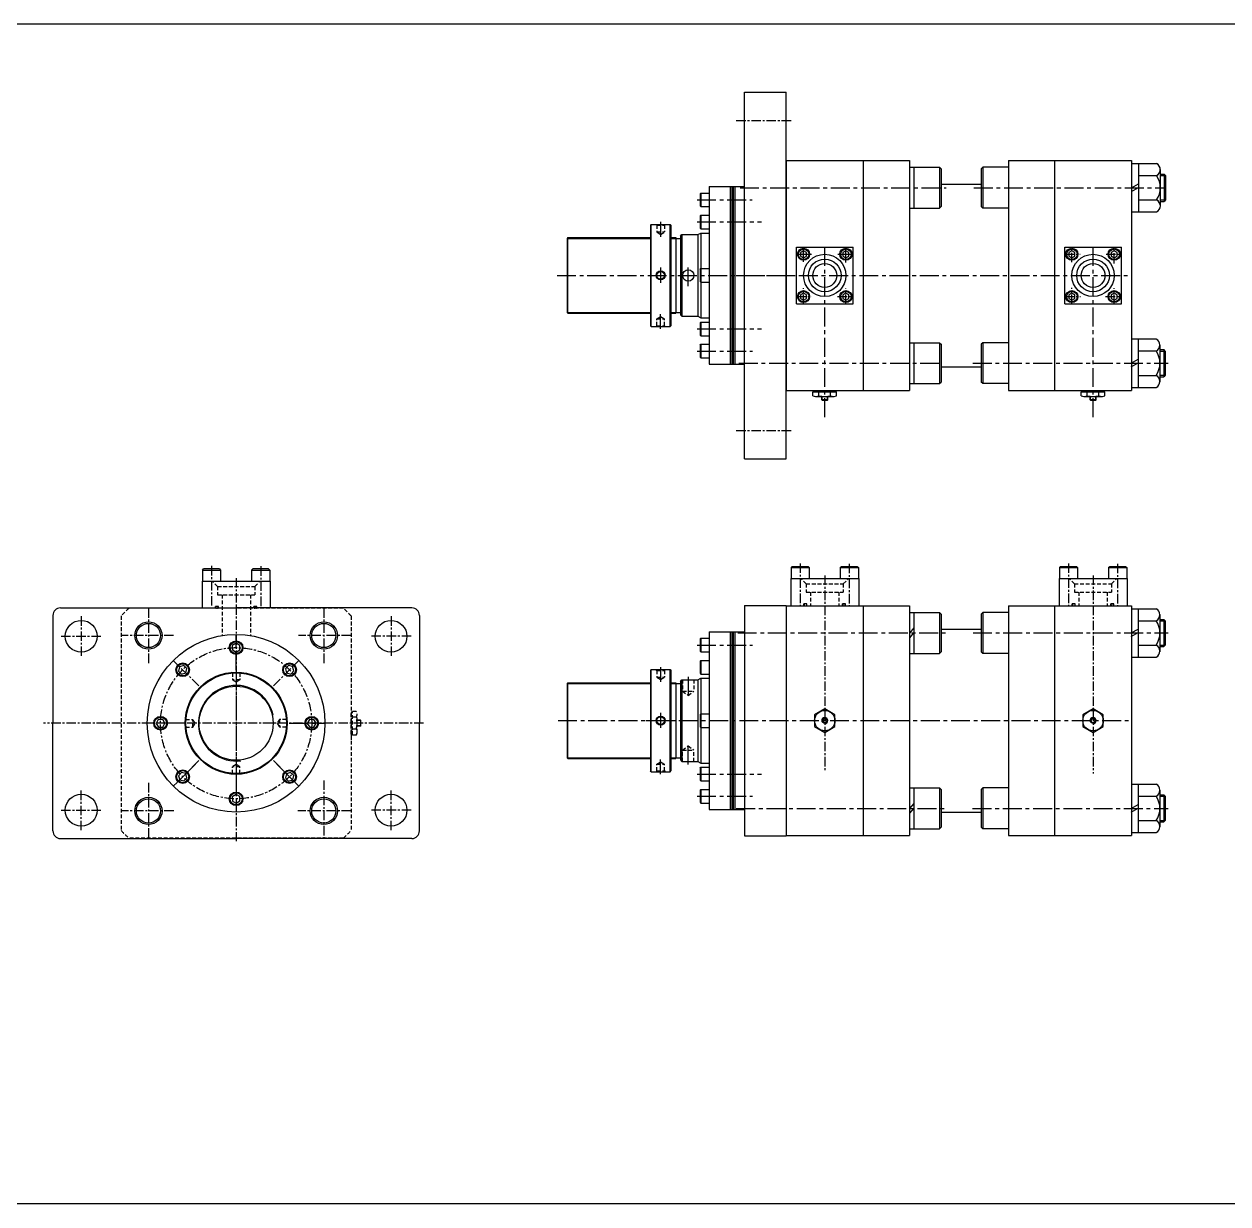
# Model space of a CAD drawing. Extents: x -819 to 9283, y 0 to 5329.
# Drawn here: x 4071 to 5663, y 0 to 1560 of the extents above; entities that cross this region are included whole.
import ezdxf

# ---------------------------------------------------------------- set-up
doc = ezdxf.new("R2010")
doc.units = 0
doc.header["$LTSCALE"] = 10
doc.header["$MEASUREMENT"] = 0
for name, pattern in [('CENTER', [2, 1.25, -0.25, 0.25, -0.25]), ('CENTERX2', [4, 2.5, -0.5, 0.5, -0.5]), ('HIDDENX2', [0.75, 0.5, -0.25])]:
    doc.linetypes.add(name, pattern=pattern)
doc.layers.get('0').update_dxf_attribs({"linetype": 'CONTINUOUS'})
for name, color, linetype in [('CEN', 1, 'CENTERX2'), ('HID', 2, 'HIDDENX2'), ('ML', 7, 'CONTINUOUS')]:
    doc.layers.add(name, color=color, linetype=linetype)

msp = doc.modelspace()

# ---------------------------------------------------------------- linework, layer by layer
for p, q in [((9283.2, 1560.3), (0, 1560.3)), ((9283.2, 0), (0, 0))]:
    msp.add_line(p, q)
at = {"color": 7, "linetype": 'Continuous'}
for p, q in [((5114.3, 1068.8), (5114.3, 1073.9)), ((5114.3, 1073.9), (5120.7, 1073.9)), ((5115.3, 1073.9), (5115.3, 1075.9)), ((5115.3, 1075.9), (5144.5, 1075.9)), ((5117.5, 1067.9), (5142.3, 1067.9)), ((5120.7, 1073.9), (5145.5, 1073.9)), ((5122.1, 1068.8), (5122.1, 1073.9)), ((5125.9, 1068.1), (5125.9, 1068.1)), ((5125.9, 1063.4), (5125.9, 1067.9)), ((5133.9, 1063.4), (5133.9, 1067.9)), ((5137.7, 1068.8), (5137.7, 1073.9)), ((5144.5, 1073.9), (5144.5, 1075.9)), ((5145.5, 1068.8), (5145.5, 1073.9)), ((5469.3, 1068.8), (5469.3, 1073.9)), ((5469.3, 1073.9), (5475.7, 1073.9)), ((5470.3, 1073.9), (5470.3, 1075.9)), ((5470.3, 1075.9), (5499.5, 1075.9)), ((5472.5, 1067.9), (5497.3, 1067.9)), ((5475.7, 1073.9), (5500.5, 1073.9)), ((5477.1, 1068.8), (5477.1, 1073.9)), ((5480.9, 1068.1), (5480.9, 1068.1)), ((5480.9, 1063.4), (5480.9, 1067.9)), ((5488.9, 1063.4), (5488.9, 1067.9)), ((5492.7, 1068.8), (5492.7, 1073.9)), ((5499.5, 1073.9), (5499.5, 1075.9)), ((5500.5, 1068.8), (5500.5, 1073.9)), ((5125.9, 1063.4), (5126.4, 1062.9)), ((5133.9, 1063.4), (5125.9, 1063.4)), ((5126.4, 1062.9), (5133.4, 1062.9)), ((5133.9, 1063.4), (5133.4, 1062.9)), ((5480.9, 1063.4), (5481.4, 1062.9)), ((5488.9, 1063.4), (5480.9, 1063.4)), ((5481.4, 1062.9), (5488.4, 1062.9)), ((5488.9, 1063.4), (5488.4, 1062.9))]:
    msp.add_line(p, q, dxfattribs=at)
for points in [[(5116.4, 631.3), (5129.9, 623.5), (5143.4, 631.3), (5143.4, 646.9), (5129.9, 654.7), (5116.4, 646.9)], [(5471.4, 631.3), (5484.9, 623.5), (5498.4, 631.3), (5498.4, 646.9), (5484.9, 654.7), (5471.4, 646.9)], [(5128.5, 641.6), (5127, 639.1), (5128.5, 636.6), (5131.4, 636.6), (5132.8, 639.1), (5131.4, 641.6)], [(5483.5, 641.6), (5482, 639.1), (5483.5, 636.6), (5486.4, 636.6), (5487.8, 639.1), (5486.4, 641.6)]]:
    msp.add_lwpolyline(points, close=True, dxfattribs=at)
for centre, radius in [((5129.9, 639.1), 13.5), ((5129.9, 639.1), 3.5), ((5484.9, 639.1), 13.5), ((5484.9, 639.1), 3.5)]:
    msp.add_circle(centre, radius, dxfattribs=at)
for centre, radius, start, end in [((5117.5, 1073.5), 5.62, 235.6158, 270), ((5118.2, 1076.1), 8.22, 241.7006, 298.2994), ((5129.9, 1099.2), 31.3, 255.6172, 270.0141), ((5129.9, 1099.2), 31.3, 269.9859, 284.3828), ((5141.6, 1076.1), 8.22, 241.7006, 298.2994), ((5472.5, 1073.5), 5.62, 235.6158, 270), ((5473.2, 1076.1), 8.22, 241.7006, 298.2994), ((5484.9, 1099.2), 31.3, 255.6172, 270.0141), ((5484.9, 1099.2), 31.3, 269.9859, 284.3828), ((5496.6, 1076.1), 8.22, 241.7006, 298.2994)]:
    msp.add_arc(centre, radius, start, end, dxfattribs=at)
at = {"layer": 'CEN'}
for p, q in [((5017.9, 1343.9), (5290.4, 1343.9)), ((5327.1, 1343.9), (5580.9, 1343.9)), ((4960.9, 1327.9), (5033.9, 1327.9)), ((4912.8, 1298.6), (4912.8, 1279)), ((4960.9, 1298.6), (5046.3, 1298.6)), ((5101.9, 1245.7), (5101.9, 1265.4)), ((5129.9, 1040.4), (5129.9, 1265.4)), ((5157.9, 1245.1), (5157.9, 1265.4)), ((5484.9, 1040.4), (5484.9, 1265.4)), ((5092.4, 1255.9), (5112.4, 1255.9)), ((5147.3, 1255.9), (5167.4, 1255.9)), ((4775.7, 1227.9), (5535.4, 1227.9)), ((4912.8, 1238.4), (4912.8, 1218.1)), ((4949.4, 1213.6), (4949.4, 1241.2)), ((4912.8, 1157.1), (4912.8, 1176.7)), ((4960.9, 1157.1), (5046.3, 1157.1)), ((4960.9, 1127.9), (5034.5, 1127.9)), ((5016.3, 1111.9), (5286.2, 1111.9)), ((5325.9, 1111.9), (5584.4, 1111.9)), ((5014.8, 755.1), (5292.7, 755.1)), ((5326.2, 755.1), (5584.4, 755.1)), ((4960.9, 739.1), (5034.5, 739.1)), ((4351.1, 707.5), (4351.1, 563.8)), ((4912.8, 709.9), (4912.8, 690.3)), ((4949.4, 697.1), (4949.4, 669.5)), ((4777, 639.1), (5535.4, 639.1)), ((4893.1, 639.1), (4931.4, 639.1)), ((4893.1, 639.1), (4931.4, 639.1)), ((4898.4, 639.1), (4933.6, 639.1)), ((4898.4, 639.1), (4933.6, 639.1)), ((4912.8, 649.6), (4912.8, 629.4)), ((4949.4, 581.1), (4949.4, 608.7)), ((4912.8, 568.4), (4912.8, 587.9)), ((4960.9, 568.4), (5046.3, 568.4)), ((4960.9, 539.1), (5034.5, 539.1)), ((5012.8, 523.1), (5290.1, 523.1)), ((5325.6, 523.1), (5584.4, 523.1))]:
    msp.add_line(p, q, dxfattribs=at)
at = {"layer": 'HID'}
for p, q in [((4907.8, 1294.4), (4906.8, 1295.4)), ((4907.8, 1294.4), (4907.8, 1285.4)), ((4907.8, 1294.4), (4917.8, 1294.4)), ((4917.8, 1294.4), (4918.8, 1295.4)), ((4917.8, 1294.4), (4917.8, 1285.4)), ((4907.8, 1285.4), (4917.8, 1285.4)), ((4907.8, 1285.4), (4912.8, 1282.2)), ((4912.8, 1282.2), (4917.8, 1285.4)), ((4907.8, 1170.4), (4912.8, 1173.5)), ((4907.8, 1170.4), (4917.8, 1170.4)), ((4907.8, 1161.4), (4907.8, 1170.4)), ((4912.8, 1173.5), (4917.8, 1170.4)), ((4917.8, 1161.4), (4917.8, 1170.4)), ((4907.8, 1161.4), (4906.8, 1160.4)), ((4907.8, 1161.4), (4917.8, 1161.4)), ((4917.8, 1161.4), (4918.8, 1160.4)), ((4326.6, 816.7), (4319.6, 823.7)), ((4326.6, 816.7), (4326.6, 805.7)), ((4326.6, 816.7), (4375.7, 816.7)), ((4375.7, 816.7), (4382.6, 823.7)), ((4375.7, 816.7), (4375.7, 805.7)), ((5105.4, 820.2), (5098.4, 827.1)), ((5105.4, 820.2), (5105.4, 809.1)), ((5105.4, 820.2), (5154.5, 820.2)), ((5154.5, 820.2), (5161.4, 827.1)), ((5154.5, 820.2), (5154.5, 809.1)), ((5460.4, 820.2), (5453.4, 827.1)), ((5460.4, 820.2), (5460.4, 809.1)), ((5460.4, 820.2), (5509.5, 820.2)), ((5509.5, 820.2), (5516.4, 827.1)), ((5509.5, 820.2), (5509.5, 809.1)), ((4326.6, 805.7), (4375.7, 805.7)), ((4332.4, 805.7), (4332.4, 751.7)), ((4369.9, 805.7), (4369.9, 751.7)), ((5105.4, 809.1), (5154.5, 809.1)), ((5111.2, 809.1), (5111.2, 791.1)), ((5148.7, 809.1), (5148.7, 791.1)), ((5460.4, 809.1), (5509.5, 809.1)), ((5466.2, 809.1), (5466.2, 791.1)), ((5503.7, 809.1), (5503.7, 791.1)), ((4493, 787.7), (4209.2, 787.7)), ((4327.6, 790.1), (4323.6, 790.1)), ((4323.6, 787.7), (4323.6, 790.1)), ((4327.6, 787.7), (4327.6, 790.1)), ((4374.6, 787.7), (4374.6, 790.1)), ((4374.6, 790.1), (4378.6, 790.1)), ((4378.6, 790.1), (4374.6, 790.1)), ((4374.6, 787.7), (4374.6, 790.1)), ((4378.6, 787.7), (4378.6, 790.1)), ((4378.6, 787.7), (4378.6, 790.1)), ((5106.4, 793.5), (5102.4, 793.5)), ((5102.4, 791.1), (5102.4, 793.5)), ((5106.4, 791.1), (5106.4, 793.5)), ((5153.4, 791.1), (5153.4, 793.5)), ((5153.4, 793.5), (5157.4, 793.5)), ((5157.4, 793.5), (5153.4, 793.5)), ((5153.4, 791.1), (5153.4, 793.5)), ((5157.4, 791.1), (5157.4, 793.5)), ((5157.4, 791.1), (5157.4, 793.5)), ((5461.4, 793.5), (5457.4, 793.5)), ((5457.4, 791.1), (5457.4, 793.5)), ((5461.4, 791.1), (5461.4, 793.5)), ((5508.4, 791.1), (5508.4, 793.5)), ((5508.4, 793.5), (5512.4, 793.5)), ((5512.4, 793.5), (5508.4, 793.5)), ((5508.4, 791.1), (5508.4, 793.5)), ((5512.4, 791.1), (5512.4, 793.5)), ((5512.4, 791.1), (5512.4, 793.5)), ((4199.1, 777.6), (4199.1, 493.7)), ((4503.1, 777.6), (4503.1, 493.7)), ((4346.1, 702.2), (4345.4, 702.9)), ((4346.1, 702.2), (4346.1, 693.2)), ((4356.1, 702.2), (4346.1, 702.2)), ((4356.1, 702.2), (4356.8, 702.9)), ((4356.1, 702.2), (4356.1, 693.2)), ((4907.8, 705.6), (4906.8, 706.6)), ((4907.8, 705.6), (4907.8, 696.6)), ((4907.8, 705.6), (4917.8, 705.6)), ((4917.8, 705.6), (4918.8, 706.6)), ((4917.8, 705.6), (4917.8, 696.6)), ((4356.1, 693.2), (4346.1, 693.2)), ((4351.1, 690), (4346.1, 693.2)), ((4356.1, 693.2), (4351.1, 690)), ((4907.8, 696.6), (4917.8, 696.6)), ((4907.8, 696.6), (4912.8, 693.5)), ((4912.8, 693.5), (4917.8, 696.6)), ((4941.9, 693.1), (4941.9, 678.1)), ((4956.9, 693.1), (4956.9, 678.1)), ((4941.9, 678.1), (4949.4, 672.3)), ((4941.9, 678.1), (4956.9, 678.1)), ((4949.4, 672.3), (4956.9, 678.1)), ((4284.6, 640.7), (4283.9, 641.4)), ((4284.6, 640.7), (4293.6, 640.7)), ((4284.6, 630.7), (4284.6, 640.7)), ((4293.6, 630.7), (4293.6, 640.7)), ((4296.8, 635.7), (4293.6, 640.7)), ((4408.6, 640.7), (4405.4, 635.7)), ((4417.6, 640.7), (4408.6, 640.7)), ((4408.6, 640.7), (4408.6, 630.7)), ((4417.6, 640.7), (4418.3, 641.4)), ((4417.6, 640.7), (4417.6, 630.7)), ((4503.1, 621.1), (4503.1, 650.3)), ((4505.1, 650.3), (4503.1, 650.3)), ((4510.1, 651.3), (4505.1, 651.3)), ((4505.1, 626.4), (4505.1, 651.3)), ((4510.1, 643.5), (4505.1, 643.5)), ((4515.6, 639.7), (4510.9, 639.7)), ((4516.1, 639.2), (4510.9, 639.2)), ((4511.1, 623.3), (4511.1, 648.1)), ((4515.6, 639.7), (4516.1, 639.2)), ((4515.6, 639.7), (4515.6, 631.7)), ((4516.1, 632.2), (4516.1, 639.2)), ((4284.6, 630.7), (4283.9, 630)), ((4284.6, 630.7), (4293.6, 630.7)), ((4293.6, 630.7), (4296.8, 635.7)), ((4405.4, 635.7), (4408.6, 630.7)), ((4417.6, 630.7), (4408.6, 630.7)), ((4417.6, 630.7), (4418.3, 630)), ((4510.1, 627.9), (4505.1, 627.9)), ((4505.1, 620.1), (4505.1, 626.4)), ((4516.1, 632.2), (4510.9, 632.2)), ((4515.6, 631.7), (4510.9, 631.7)), ((4515.6, 631.7), (4516.1, 632.2)), ((4505.1, 621.1), (4503.1, 621.1)), ((4510.1, 620.1), (4505.1, 620.1)), ((4941.9, 600.1), (4949.4, 606)), ((4949.4, 606), (4956.9, 600.1)), ((4941.9, 585.1), (4941.9, 600.1)), ((4941.9, 600.1), (4956.9, 600.1)), ((4956.9, 585.1), (4956.9, 600.1)), ((4351.1, 581.3), (4346.1, 578.2)), ((4346.1, 569.2), (4346.1, 578.2)), ((4356.1, 578.2), (4346.1, 578.2)), ((4356.1, 578.2), (4351.1, 581.3)), ((4356.1, 569.2), (4356.1, 578.2)), ((4907.8, 581.6), (4912.8, 584.8)), ((4907.8, 581.6), (4917.8, 581.6)), ((4907.8, 572.6), (4907.8, 581.6)), ((4912.8, 584.8), (4917.8, 581.6)), ((4917.8, 572.6), (4917.8, 581.6)), ((4346.1, 569.2), (4345.4, 568.5)), ((4356.1, 569.2), (4346.1, 569.2)), ((4356.1, 569.2), (4356.8, 568.5)), ((4907.8, 572.6), (4906.8, 571.6)), ((4907.8, 572.6), (4917.8, 572.6)), ((4917.8, 572.6), (4918.8, 571.6)), ((4493, 483.7), (4209.2, 483.7))]:
    msp.add_line(p, q, dxfattribs=at)
for centre, radius, start, end in [((4351.1, 635.7), 208, 133.0374, 136.9626), ((4324.9, 788.9), 1.2, 90, 270), ((4326.3, 788.9), 1.2, 270, 90), ((4376, 788.9), 1.2, 90, 270), ((4377.3, 788.9), 1.2, 270, 90), ((4351.1, 635.7), 208, 43.0374, 46.9626), ((5103.8, 792.3), 1.2, 90, 270), ((5105.1, 792.3), 1.2, 270, 90), ((5154.8, 792.3), 1.2, 90, 270), ((5156.1, 792.3), 1.2, 270, 90), ((5458.8, 792.3), 1.2, 90, 270), ((5460.1, 792.3), 1.2, 270, 90), ((5509.8, 792.3), 1.2, 90, 270), ((5511.1, 792.3), 1.2, 270, 90), ((4502.9, 647.4), 8.22, 331.7006, 28.2994), ((4479.8, 635.7), 31.3, 359.9859, 14.3828), ((4479.8, 635.7), 31.3, 345.6172, 0.0141), ((4502.9, 624), 8.22, 331.7006, 28.2994), ((4505.5, 623.3), 5.62, 325.6158, 0), ((4351.1, 635.7), 208, 223.0374, 226.9626), ((4351.1, 635.7), 208, 313.0374, 316.9626)]:
    msp.add_arc(centre, radius, start, end, dxfattribs=at)
at = {"layer": 'ML'}
for p, q in [((5023.9, 985.4), (5023.9, 1470.4)), ((5023.9, 1470.4), (5078.9, 1470.4)), ((5078.9, 985.4), (5078.9, 1470.4)), ((5078.9, 1379.9), (5078.9, 1075.9)), ((5078.9, 1379.9), (5241.9, 1379.9)), ((5180.9, 1379.9), (5180.9, 1075.9)), ((5241.9, 1379.9), (5241.9, 1075.9)), ((5241.9, 1370.9), (5281.9, 1370.9)), ((5247.9, 1370.9), (5247.9, 1316.9)), ((5281.9, 1370.9), (5283.9, 1368.9)), ((5281.9, 1370.9), (5281.9, 1316.9)), ((5338.9, 1370.9), (5336.9, 1368.9)), ((5372.9, 1370.9), (5338.9, 1370.9)), ((5338.9, 1370.9), (5338.9, 1316.9)), ((5372.9, 1379.9), (5372.9, 1075.9)), ((5372.9, 1379.9), (5535.9, 1379.9)), ((5433.9, 1379.9), (5433.9, 1075.9)), ((5535.9, 1379.9), (5535.9, 1075.9)), ((5535.9, 1375.9), (5568.9, 1375.9)), ((5544.9, 1375.9), (5544.9, 1311.9)), ((5283.9, 1368.9), (5283.9, 1318.9)), ((5336.9, 1368.9), (5336.9, 1318.9)), ((5544.9, 1360), (5568.9, 1360)), ((5573.9, 1368.1), (5573.9, 1318.9)), ((5573.9, 1361.9), (5578.9, 1361.9)), ((5578.9, 1361.9), (5578.9, 1325.9)), ((5580.9, 1359.9), (5578.9, 1361.9)), ((5580.9, 1359.9), (5580.9, 1327.9)), ((4976.9, 1345.4), (5023.9, 1345.4)), ((4976.9, 1345.4), (4976.9, 1110.4)), ((5004.9, 1345.4), (5004.9, 1110.4)), ((5006.9, 1345.4), (5006.9, 1110.4)), ((5008.9, 1345.4), (5008.9, 1110.4)), ((5010.9, 1345.4), (5010.9, 1110.4)), ((5283.9, 1348.8), (5336.9, 1348.8)), ((4964.9, 1335.9), (4965.9, 1336.9)), ((4964.9, 1335.9), (4964.9, 1319.9)), ((4965.9, 1336.9), (4976.9, 1336.9)), ((4965.9, 1336.9), (4965.9, 1318.9)), ((5544.9, 1327.7), (5568.9, 1327.7)), ((5573.9, 1325.9), (5578.9, 1325.9)), ((5580.9, 1327.9), (5578.9, 1325.9)), ((4964.9, 1319.9), (4965.9, 1318.9)), ((4964.9, 1306.6), (4965.9, 1307.6)), ((4964.9, 1306.6), (4964.9, 1290.6)), ((4965.9, 1318.9), (4976.9, 1318.9)), ((4965.9, 1307.6), (4965.9, 1289.6)), ((4965.9, 1307.6), (4976.9, 1307.6)), ((5241.9, 1316.9), (5281.9, 1316.9)), ((5281.9, 1316.9), (5283.9, 1318.9)), ((5338.9, 1316.9), (5336.9, 1318.9)), ((5372.9, 1316.9), (5338.9, 1316.9)), ((5535.9, 1311.9), (5568.9, 1311.9)), ((4900.3, 1295.4), (4899.3, 1294.4)), ((4899.3, 1294.4), (4899.3, 1161.4)), ((4900.3, 1160.4), (4900.3, 1295.4)), ((4900.3, 1295.4), (4925.3, 1295.4)), ((4925.3, 1160.4), (4925.3, 1295.4)), ((4925.3, 1295.4), (4926.3, 1294.4)), ((4926.3, 1294.4), (4926.3, 1161.4)), ((4964.9, 1290.6), (4965.9, 1289.6)), ((4789.9, 1277.9), (4788.9, 1276.9)), ((4788.9, 1276.9), (4788.9, 1178.9)), ((4789.9, 1277.9), (4899.3, 1277.9)), ((4789.9, 1177.9), (4789.9, 1277.9)), ((4926.3, 1277.9), (4932.9, 1277.9)), ((4932.9, 1277.9), (4932.9, 1177.9)), ((4932.9, 1276.9), (4938.9, 1276.9)), ((4938.9, 1279.9), (4940.9, 1281.9)), ((4938.9, 1279.9), (4938.9, 1175.9)), ((4940.9, 1281.9), (4940.9, 1173.9)), ((4940.9, 1281.9), (4961.9, 1281.9)), ((4961.9, 1281.9), (4965.9, 1283.9)), ((4961.9, 1281.9), (4961.9, 1173.9)), ((4965.9, 1289.6), (4976.9, 1289.6)), ((4965.9, 1283.9), (4965.9, 1171.9)), ((4965.9, 1283.9), (4976.9, 1283.9)), ((5092.4, 1190.4), (5092.4, 1265.4)), ((5092.4, 1265.4), (5167.4, 1265.4)), ((5167.4, 1190.4), (5167.4, 1265.4)), ((5167.4, 1190.4), (5167.4, 1265.4)), ((5447.4, 1265.4), (5522.4, 1265.4)), ((5447.4, 1190.4), (5447.4, 1265.4)), ((5522.4, 1190.4), (5522.4, 1265.4)), ((5522.4, 1190.4), (5522.4, 1265.4)), ((4964.9, 1235.9), (4965.9, 1236.9)), ((4964.9, 1235.9), (4965.9, 1236.9)), ((4964.9, 1235.9), (4964.9, 1219.9)), ((4964.9, 1235.9), (4964.9, 1219.9)), ((4965.9, 1236.9), (4965.9, 1218.9)), ((4965.9, 1236.9), (4976.9, 1236.9)), ((4965.9, 1236.9), (4965.9, 1218.9)), ((4965.9, 1236.9), (4976.9, 1236.9)), ((4964.9, 1219.9), (4965.9, 1218.9)), ((4964.9, 1219.9), (4965.9, 1218.9)), ((4965.9, 1218.9), (4976.9, 1218.9)), ((4965.9, 1218.9), (4976.9, 1218.9)), ((4788.9, 1178.9), (4789.9, 1177.9)), ((4788.9, 1178.9), (4789.9, 1177.9)), ((4932.9, 1178.9), (4938.9, 1178.9)), ((5092.4, 1190.4), (5167.4, 1190.4)), ((5447.4, 1190.4), (5522.4, 1190.4)), ((4789.9, 1177.9), (4899.3, 1177.9)), ((4926.3, 1177.9), (4932.9, 1177.9)), ((4938.9, 1175.9), (4940.9, 1173.9)), ((4940.9, 1173.9), (4961.9, 1173.9)), ((4961.9, 1173.9), (4965.9, 1171.9)), ((4964.9, 1165.1), (4965.9, 1166.1)), ((4964.9, 1165.1), (4964.9, 1149.1)), ((4965.9, 1171.9), (4976.9, 1171.9)), ((4965.9, 1166.1), (4965.9, 1148.1)), ((4965.9, 1166.1), (4976.9, 1166.1)), ((4900.3, 1160.4), (4899.3, 1161.4)), ((4900.3, 1160.4), (4925.3, 1160.4)), ((4925.3, 1160.4), (4926.3, 1161.4)), ((4964.9, 1149.1), (4965.9, 1148.1)), ((4965.9, 1148.1), (4976.9, 1148.1)), ((4964.9, 1135.9), (4965.9, 1136.9)), ((4964.9, 1135.9), (4964.9, 1119.9)), ((4965.9, 1136.9), (4976.9, 1136.9)), ((4965.9, 1136.9), (4965.9, 1118.9)), ((5241.9, 1138.9), (5281.9, 1138.9)), ((5247.9, 1138.9), (5247.9, 1084.9)), ((5247.9, 1138.9), (5247.9, 1084.9)), ((5281.9, 1138.9), (5281.9, 1084.9)), ((5281.9, 1138.9), (5283.9, 1136.9)), ((5283.9, 1136.9), (5283.9, 1086.9)), ((5338.9, 1138.9), (5336.9, 1136.9)), ((5336.9, 1136.9), (5336.9, 1086.9)), ((5372.9, 1138.9), (5338.9, 1138.9)), ((5338.9, 1138.9), (5338.9, 1084.9)), ((5535.4, 1143.9), (5568.4, 1143.9)), ((5544.4, 1143.9), (5544.4, 1079.9)), ((5573.4, 1136.1), (5573.4, 1086.9)), ((4964.9, 1119.9), (4965.9, 1118.9)), ((4965.9, 1118.9), (4976.9, 1118.9)), ((5544.4, 1128), (5568.4, 1128)), ((5573.4, 1129.9), (5578.4, 1129.9)), ((5578.4, 1129.9), (5578.4, 1093.9)), ((5580.4, 1127.9), (5578.4, 1129.9)), ((5580.4, 1127.9), (5580.4, 1095.9)), ((4976.9, 1110.4), (5023.9, 1110.4)), ((5283.9, 1107), (5336.9, 1107)), ((5241.9, 1084.9), (5281.9, 1084.9)), ((5281.9, 1084.9), (5283.9, 1086.9)), ((5338.9, 1084.9), (5336.9, 1086.9)), ((5372.9, 1084.9), (5338.9, 1084.9)), ((5544.4, 1095.7), (5568.4, 1095.7)), ((5573.4, 1093.9), (5578.4, 1093.9)), ((5580.4, 1095.9), (5578.4, 1093.9)), ((5078.9, 1075.9), (5241.9, 1075.9)), ((5372.9, 1075.9), (5535.9, 1075.9)), ((5535.4, 1079.9), (5568.4, 1079.9)), ((5023.9, 985.4), (5078.9, 985.4)), ((4306.6, 838.2), (4308.1, 839.7)), ((4306.6, 838.2), (4330.6, 838.2)), ((4306.6, 838.2), (4306.6, 823.7)), ((4329.1, 839.7), (4308.1, 839.7)), ((4329.1, 839.7), (4330.6, 838.2)), ((4330.6, 838.2), (4330.6, 823.7)), ((4371.6, 838.2), (4373.1, 839.7)), ((4371.6, 838.2), (4395.6, 838.2)), ((4371.6, 838.2), (4371.6, 823.7)), ((4394.1, 839.7), (4373.1, 839.7)), ((4394.1, 839.7), (4395.6, 838.2)), ((4395.6, 838.2), (4395.6, 823.7)), ((5085.4, 841.6), (5086.9, 843.1)), ((5085.4, 841.6), (5085.4, 827.1)), ((5085.4, 841.6), (5109.4, 841.6)), ((5086.9, 843.1), (5107.9, 843.1)), ((5107.9, 843.1), (5109.4, 841.6)), ((5109.4, 841.6), (5109.4, 827.1)), ((5150.4, 841.6), (5151.9, 843.1)), ((5150.4, 841.6), (5150.4, 827.1)), ((5150.4, 841.6), (5174.4, 841.6)), ((5151.9, 843.1), (5172.9, 843.1)), ((5172.9, 843.1), (5174.4, 841.6)), ((5174.4, 841.6), (5174.4, 827.1)), ((5440.4, 841.6), (5441.9, 843.1)), ((5440.4, 841.6), (5464.4, 841.6)), ((5440.4, 841.6), (5440.4, 827.1)), ((5441.9, 843.1), (5462.9, 843.1)), ((5462.9, 843.1), (5464.4, 841.6)), ((5464.4, 841.6), (5464.4, 827.1)), ((5505.4, 841.6), (5506.9, 843.1)), ((5505.4, 841.6), (5529.4, 841.6)), ((5505.4, 841.6), (5505.4, 827.1)), ((5506.9, 843.1), (5527.9, 843.1)), ((5527.9, 843.1), (5529.4, 841.6)), ((5529.4, 841.6), (5529.4, 827.1)), ((4306.1, 823.7), (4306.1, 787.7)), ((4306.1, 823.7), (4396.1, 823.7)), ((4396.1, 823.7), (4396.1, 787.7)), ((5084.9, 827.1), (5174.9, 827.1)), ((5084.9, 827.1), (5084.9, 791.1)), ((5174.9, 827.1), (5174.9, 791.1)), ((5439.9, 827.1), (5439.9, 791.1)), ((5439.9, 827.1), (5529.9, 827.1)), ((5529.9, 827.1), (5529.9, 791.1)), ((4118.6, 788.2), (4351.1, 788.2)), ((4583.6, 788.2), (4351.1, 788.2)), ((5023.9, 791.6), (5078.9, 791.6)), ((5023.9, 791.6), (5023.9, 486.6)), ((5078.9, 791.6), (5078.9, 486.6)), ((5078.9, 791.1), (5241.9, 791.1)), ((5078.9, 791.1), (5078.9, 487.1)), ((5180.9, 791.1), (5180.9, 487.1)), ((5241.9, 791.1), (5241.9, 487.1)), ((5241.9, 782.1), (5281.9, 782.1)), ((5247.9, 782.1), (5247.9, 728.1)), ((5281.9, 782.1), (5283.9, 780.1)), ((5281.9, 782.1), (5281.9, 728.1)), ((5338.9, 782.1), (5336.9, 780.1)), ((5338.9, 782.1), (5338.9, 728.1)), ((5372.9, 782.1), (5338.9, 782.1)), ((5372.9, 791.1), (5372.9, 487.1)), ((5372.9, 791.1), (5535.9, 791.1)), ((5433.9, 791.1), (5433.9, 487.1)), ((5535.4, 787.1), (5568.4, 787.1)), ((5535.9, 791.1), (5535.9, 487.1)), ((5544.4, 787.1), (5544.4, 723.1)), ((4108.6, 778.2), (4108.6, 635.7)), ((4593.6, 778.2), (4593.6, 635.7)), ((5283.9, 780.1), (5283.9, 730.1)), ((5336.9, 780.1), (5336.9, 730.1)), ((5544.4, 771.2), (5568.4, 771.2)), ((5573.4, 779.3), (5573.4, 730.2)), ((5573.4, 773.1), (5578.4, 773.1)), ((5578.4, 773.1), (5578.4, 737.1)), ((5580.4, 771.1), (5578.4, 773.1)), ((5580.4, 771.1), (5580.4, 739.1)), ((4976.9, 756.6), (5023.9, 756.6)), ((4976.9, 756.6), (4976.9, 521.6)), ((5004.9, 756.6), (5004.9, 521.6)), ((5006.9, 756.6), (5006.9, 521.6)), ((5008.9, 756.6), (5008.9, 521.6)), ((5010.9, 756.6), (5010.9, 521.6)), ((5283.9, 760), (5336.9, 760)), ((4964.9, 747.1), (4965.9, 748.1)), ((4964.9, 747.1), (4964.9, 731.1)), ((4965.9, 748.1), (4976.9, 748.1)), ((4965.9, 748.1), (4965.9, 730.1)), ((5544.4, 739), (5568.4, 739)), ((5573.4, 737.1), (5578.4, 737.1)), ((5580.4, 739.1), (5578.4, 737.1)), ((4964.9, 731.1), (4965.9, 730.1)), ((4964.9, 717.8), (4965.9, 718.8)), ((4964.9, 717.8), (4964.9, 701.8)), ((4965.9, 730.1), (4976.9, 730.1)), ((4965.9, 718.8), (4976.9, 718.8)), ((4965.9, 718.8), (4965.9, 700.8)), ((5241.9, 728.1), (5281.9, 728.1)), ((5281.9, 728.1), (5283.9, 730.1)), ((5338.9, 728.1), (5336.9, 730.1)), ((5372.9, 728.1), (5338.9, 728.1)), ((5535.4, 723.1), (5568.4, 723.1)), ((4900.3, 706.6), (4899.3, 705.6)), ((4899.3, 705.6), (4899.3, 572.6)), ((4900.3, 571.6), (4900.3, 706.6)), ((4900.3, 706.6), (4925.3, 706.6)), ((4925.3, 571.6), (4925.3, 706.6)), ((4925.3, 706.6), (4926.3, 705.6)), ((4926.3, 705.6), (4926.3, 572.6)), ((4964.9, 701.8), (4965.9, 700.8)), ((4789.9, 689.1), (4788.9, 688.1)), ((4788.9, 688.1), (4788.9, 590.1)), ((4789.9, 689.1), (4899.3, 689.1)), ((4789.9, 589.1), (4789.9, 689.1)), ((4926.3, 689.1), (4932.9, 689.1)), ((4932.9, 689.1), (4932.9, 589.1)), ((4932.9, 688.1), (4938.9, 688.1)), ((4938.9, 691.1), (4940.9, 693.1)), ((4938.9, 691.1), (4938.9, 587.1)), ((4940.9, 693.1), (4940.9, 585.1)), ((4940.9, 693.1), (4961.9, 693.1)), ((4961.9, 693.1), (4965.9, 695.1)), ((4961.9, 693.1), (4961.9, 585.1)), ((4965.9, 700.8), (4976.9, 700.8)), ((4965.9, 695.1), (4976.9, 695.1)), ((4965.9, 695.1), (4965.9, 583.1)), ((4964.9, 647.1), (4965.9, 648.1)), ((4964.9, 647.1), (4964.9, 631.1)), ((4965.9, 648.1), (4965.9, 630.1)), ((4965.9, 648.1), (4976.9, 648.1)), ((4108.6, 493.2), (4108.6, 635.7)), ((4503.1, 627.6), (4503.1, 613.7)), ((4593.6, 493.2), (4593.6, 635.7)), ((4964.9, 631.1), (4965.9, 630.1)), ((4965.9, 630.1), (4976.9, 630.1)), ((4788.9, 590.1), (4789.9, 589.1)), ((4788.9, 590.1), (4789.9, 589.1)), ((4932.9, 590.1), (4938.9, 590.1)), ((4789.9, 589.1), (4899.3, 589.1)), ((4926.3, 589.1), (4932.9, 589.1)), ((4938.9, 587.1), (4940.9, 585.1)), ((4940.9, 585.1), (4961.9, 585.1)), ((4961.9, 585.1), (4965.9, 583.1)), ((4964.9, 576.4), (4965.9, 577.4)), ((4964.9, 576.4), (4965.9, 577.4)), ((4964.9, 576.4), (4964.9, 560.4)), ((4965.9, 583.1), (4976.9, 583.1)), ((4965.9, 577.4), (4976.9, 577.4)), ((4965.9, 577.4), (4965.9, 559.4)), ((4965.9, 577.4), (4976.9, 577.4)), ((4900.3, 571.6), (4899.3, 572.6)), ((4900.3, 571.6), (4925.3, 571.6)), ((4925.3, 571.6), (4926.3, 572.6)), ((4964.9, 560.4), (4965.9, 559.4)), ((4965.9, 559.4), (4976.9, 559.4)), ((4964.9, 547.1), (4965.9, 548.1)), ((4964.9, 547.1), (4964.9, 531.1)), ((4965.9, 548.1), (4976.9, 548.1)), ((4965.9, 548.1), (4965.9, 530.1)), ((5241.9, 550.1), (5281.9, 550.1)), ((5247.9, 550.1), (5247.9, 496.1)), ((5247.9, 550.1), (5247.9, 496.1)), ((5281.9, 550.1), (5281.9, 496.1)), ((5281.9, 550.1), (5283.9, 548.1)), ((5283.9, 548.1), (5283.9, 498.1)), ((5338.9, 550.1), (5336.9, 548.1)), ((5336.9, 548.1), (5336.9, 498.1)), ((5372.9, 550.1), (5338.9, 550.1)), ((5338.9, 550.1), (5338.9, 496.1)), ((5535.4, 555.1), (5568.4, 555.1)), ((5544.4, 555.1), (5544.4, 491.1)), ((5573.4, 547.3), (5573.4, 498.2)), ((4964.9, 531.1), (4965.9, 530.1)), ((4965.9, 530.1), (4976.9, 530.1)), ((5544.4, 539.2), (5568.4, 539.2)), ((5573.4, 541.1), (5578.4, 541.1)), ((5578.4, 541.1), (5578.4, 505.1)), ((5580.4, 539.1), (5578.4, 541.1)), ((5580.4, 539.1), (5580.4, 507.1)), ((4976.9, 521.6), (5023.9, 521.6)), ((5283.9, 518.2), (5336.9, 518.2)), ((5241.9, 496.1), (5281.9, 496.1)), ((5281.9, 496.1), (5283.9, 498.1)), ((5338.9, 496.1), (5336.9, 498.1)), ((5372.9, 496.1), (5338.9, 496.1)), ((5544.4, 507), (5568.4, 507)), ((5573.4, 505.1), (5578.4, 505.1)), ((5580.4, 507.1), (5578.4, 505.1)), ((4118.6, 483.2), (4351.1, 483.2)), ((4583.6, 483.2), (4351.1, 483.2)), ((5023.9, 486.6), (5078.9, 486.6)), ((5078.9, 487.1), (5241.9, 487.1)), ((5372.9, 487.1), (5535.9, 487.1)), ((5535.4, 491.1), (5568.4, 491.1))]:
    msp.add_line(p, q, dxfattribs=at)
at = {"layer": 'ML', "color": 1, "linetype": 'CENTER'}
for p, q in [((5012.8, 1432.9), (5087, 1432.9)), ((5456.9, 1245.5), (5456.9, 1265.4)), ((5512.9, 1244.7), (5512.9, 1265.4)), ((5447.4, 1255.9), (5467.8, 1255.9)), ((5502.2, 1255.9), (5522.4, 1255.9)), ((5512.9, 1243.9), (5512.9, 1244.5)), ((5012.8, 1227.9), (5087, 1227.9)), ((5101.9, 1190.4), (5101.9, 1211)), ((5157.9, 1190.4), (5157.9, 1210.8)), ((5456.9, 1190.4), (5456.9, 1211.4)), ((5512.9, 1190.4), (5512.9, 1211.1)), ((5092.4, 1199.9), (5112.6, 1199.9)), ((5146.9, 1199.9), (5167.4, 1199.9)), ((5447.4, 1199.9), (5468.1, 1199.9)), ((5501.5, 1199.9), (5522.4, 1199.9)), ((5012.8, 1022.9), (5087, 1022.9)), ((5097.4, 847.1), (5097.4, 791.1)), ((5162.4, 846.7), (5162.4, 791.1)), ((5452.4, 847.1), (5452.4, 791.1)), ((5517.4, 846.7), (5517.4, 791.1)), ((4318.6, 843.7), (4318.6, 787.7)), ((4383.6, 843.2), (4383.6, 787.7)), ((5129.9, 831.1), (5129.9, 573)), ((5484.9, 831.1), (5484.9, 569.1)), ((4351.1, 827.7), (4351.1, 783.7)), ((4235.1, 787.7), (4235.1, 712.9)), ((4351.1, 791.7), (4351.1, 479.7)), ((4467.1, 787.7), (4467.1, 712.8)), ((4146.1, 777.2), (4146.1, 724.1)), ((4556.1, 777.2), (4556.1, 724.1)), ((4119.6, 750.7), (4172.7, 750.7)), ((4268.4, 751.7), (4199.1, 751.7)), ((4503.1, 751.7), (4433.6, 751.7)), ((4582.7, 750.7), (4529.6, 750.7)), ((4301.6, 685.2), (4268, 718.7)), ((4301.6, 685.2), (4268, 718.7)), ((4400.6, 685.2), (4434.2, 718.7)), ((4599, 635.7), (4096.2, 635.7)), ((4301.6, 586.2), (4268, 552.6)), ((4400.6, 586.2), (4434.2, 552.6)), ((4467.1, 559.9), (4467.1, 483.7)), ((4146.1, 494.1), (4146.1, 547.2)), ((4235.1, 556.8), (4235.1, 483.7)), ((4556.1, 494.1), (4556.1, 547.2)), ((4119.6, 520.7), (4172.7, 520.7)), ((4268.5, 519.7), (4199.1, 519.7)), ((4503.1, 519.7), (4432.6, 519.7)), ((4582.7, 520.7), (4529.6, 520.7))]:
    msp.add_line(p, q, dxfattribs=at)
at = {"layer": 'ML', "color": 2}
for p, q in [((5573.9, 1359.9), (5580.9, 1359.9)), ((5535.9, 1343.9), (5544.9, 1349)), ((5535.9, 1339), (5544.9, 1344.2)), ((5573.9, 1327.9), (5580.9, 1327.9)), ((4788.9, 1276.9), (4899.3, 1276.9)), ((4926.3, 1276.9), (4932.9, 1276.9)), ((4788.9, 1178.9), (4899.3, 1178.9)), ((4926.3, 1178.9), (4932.9, 1178.9)), ((5535.4, 1111.9), (5544.4, 1117)), ((5573.4, 1127.9), (5580.4, 1127.9)), ((5535.4, 1107), (5544.4, 1112.2)), ((5573.4, 1095.9), (5580.4, 1095.9)), ((5126.4, 1068), (5126.4, 1068.1)), ((5126.4, 1062.9), (5126.4, 1067.9)), ((5133.4, 1062.9), (5133.4, 1067.9)), ((5481.4, 1068), (5481.4, 1068.1)), ((5481.4, 1062.9), (5481.4, 1067.9)), ((5488.4, 1062.9), (5488.4, 1067.9)), ((5573.4, 771.1), (5580.4, 771.1)), ((5247.9, 761.7), (5241.9, 754.8)), ((5247.9, 755.5), (5241.9, 748.6)), ((5535.4, 755.1), (5544.4, 760.3)), ((5535.4, 750.3), (5544.4, 755.5)), ((5573.4, 739.1), (5580.4, 739.1)), ((4788.9, 688.1), (4899.3, 688.1)), ((4926.3, 688.1), (4932.9, 688.1)), ((4788.9, 590.1), (4899.3, 590.1)), ((4926.3, 590.1), (4932.9, 590.1)), ((5247.9, 529.7), (5241.9, 522.8)), ((5535.4, 523.1), (5544.4, 528.3)), ((5573.4, 539.1), (5580.4, 539.1)), ((5247.9, 523.5), (5241.9, 516.6)), ((5535.4, 518.3), (5544.4, 523.5)), ((5573.4, 507.1), (5580.4, 507.1))]:
    msp.add_line(p, q, dxfattribs=at)
at = {"layer": 'ML', "color": 1, "linetype": 'CENTERX2'}
for p, q in [((4351.1, 705.7), (4351.1, 753.2)), ((4351.1, 705.7), (4351.1, 753.2)), ((4281.1, 635.7), (4233.6, 635.7)), ((4281.1, 635.7), (4233.6, 635.7)), ((4421.1, 635.7), (4468.6, 635.7)), ((4421.1, 635.7), (4468.6, 635.7)), ((4301.6, 586.2), (4268, 552.6)), ((4400.6, 586.2), (4434.2, 552.6)), ((4351.1, 565.7), (4351.1, 518.2)), ((4351.1, 565.7), (4351.1, 518.2))]:
    msp.add_line(p, q, dxfattribs=at)
at = {"layer": 'ML'}
for points in [[(5105.9, 1258.2), (5101.9, 1260.5), (5097.9, 1258.2), (5097.9, 1253.5), (5101.9, 1251.2), (5105.9, 1253.5)], [(5161.9, 1258.2), (5157.9, 1260.5), (5153.9, 1258.2), (5153.9, 1253.5), (5157.9, 1251.2), (5161.9, 1253.5)], [(5460.9, 1258.2), (5456.9, 1260.5), (5452.9, 1258.2), (5452.9, 1253.5), (5456.9, 1251.2), (5460.9, 1253.5)], [(5516.9, 1258.2), (5512.9, 1260.5), (5508.9, 1258.2), (5508.9, 1253.5), (5512.9, 1251.2), (5516.9, 1253.5)], [(5105.9, 1202.2), (5101.9, 1204.5), (5097.9, 1202.2), (5097.9, 1197.5), (5101.9, 1195.2), (5105.9, 1197.5)], [(5161.9, 1202.2), (5157.9, 1204.5), (5153.9, 1202.2), (5153.9, 1197.5), (5157.9, 1195.2), (5161.9, 1197.5)], [(5460.9, 1202.2), (5456.9, 1204.5), (5452.9, 1202.2), (5452.9, 1197.5), (5456.9, 1195.2), (5460.9, 1197.5)], [(5516.9, 1202.2), (5512.9, 1204.5), (5508.9, 1202.2), (5508.9, 1197.5), (5512.9, 1195.2), (5516.9, 1197.5)], [(4346.2, 732.7), (4351.3, 729.9), (4356.2, 732.9), (4356, 738.7), (4351, 741.4), (4346, 738.4)], [(4279, 700.8), (4284.6, 702.4), (4285.9, 708), (4281.8, 712), (4276.2, 710.4), (4274.9, 704.7)], [(4416.2, 707.7), (4417.8, 702.2), (4423.5, 700.8), (4427.4, 705), (4425.8, 710.6), (4420.2, 711.9)], [(4254.1, 630.7), (4256.9, 635.8), (4253.9, 640.7), (4248.1, 640.6), (4245.3, 635.5), (4248.4, 630.6)], [(4448.1, 640.6), (4445.3, 635.5), (4448.4, 630.6), (4454.1, 630.7), (4456.9, 635.8), (4453.9, 640.7)], [(4286, 563.6), (4284.4, 569.1), (4278.8, 570.5), (4274.8, 566.3), (4276.4, 560.8), (4282, 559.4)], [(4423.2, 570.6), (4417.6, 568.9), (4416.3, 563.3), (4420.5, 559.3), (4426, 561), (4427.4, 566.6)], [(4356, 538.7), (4351, 541.4), (4346, 538.4), (4346.2, 532.7), (4351.3, 529.9), (4356.2, 532.9)]]:
    msp.add_lwpolyline(points, close=True, dxfattribs=at)
for centre, radius in [((5101.9, 1255.9), 8), ((5101.9, 1255.9), 7), ((5157.9, 1255.9), 8), ((5157.9, 1255.9), 7), ((5456.9, 1255.9), 8), ((5456.9, 1255.9), 7), ((5512.9, 1255.9), 8), ((5512.9, 1255.9), 7), ((5129.9, 1227.9), 28), ((5129.9, 1227.9), 21.6), ((5129.9, 1227.9), 15.8), ((5484.9, 1227.9), 28), ((5484.9, 1227.9), 21.6), ((5484.9, 1227.9), 15.8), ((4912.8, 1227.9), 6), ((4912.8, 1227.9), 5), ((4912.8, 1227.9), 5), ((4949.4, 1227.9), 7.5), ((5101.9, 1199.9), 8), ((5101.9, 1199.9), 7), ((5157.9, 1199.9), 8), ((5157.9, 1199.9), 7), ((5456.9, 1199.9), 8), ((5456.9, 1199.9), 7), ((5512.9, 1199.9), 8), ((5512.9, 1199.9), 7), ((4146.1, 750.7), 21), ((4235.1, 751.7), 18), ((4467.1, 751.7), 18), ((4556.1, 750.7), 21), ((4351.1, 635.7), 117.5), ((4351.1, 735.7), 9), ((4351.1, 735.7), 8), ((4280.4, 706.4), 9), ((4280.4, 706.4), 8), ((4351.1, 635.7), 67.5), ((4351.1, 635.7), 66.5), ((4421.8, 706.4), 9), ((4421.8, 706.4), 8), ((4351.1, 635.7), 49), ((4251.1, 635.7), 9), ((4251.1, 635.7), 8), ((4451.1, 635.7), 9), ((4451.1, 635.7), 8), ((4912.8, 639.1), 6), ((4912.8, 639.1), 5), ((4912.8, 639.1), 5), ((4280.4, 565), 9), ((4421.8, 565), 9), ((4280.4, 565), 8), ((4421.8, 565), 8), ((4146.1, 520.7), 21), ((4351.1, 535.7), 9), ((4351.1, 535.7), 8), ((4556.1, 520.7), 21), ((4235.1, 519.7), 18), ((4467.1, 519.7), 18)]:
    msp.add_circle(centre, radius, dxfattribs=at)
at = {"layer": 'ML', "color": 2}
for centre in [(4235.1, 751.7), (4467.1, 751.7), (4235.1, 519.7), (4467.1, 519.7)]:
    msp.add_circle(centre, 16, dxfattribs=at)
at = {"layer": 'ML', "color": 1, "linetype": 'CENTER'}
msp.add_circle((4351.1, 635.7), 100, dxfattribs=at)
at = {"layer": 'ML'}
for centre, radius, start, end in [((5565.1, 1367.9), 8.8, 295.5894, 64.4106), ((5545.4, 1343.9), 28.5, 325.535, 34.465), ((5565.2, 1319.8), 8.77, 295.1493, 64.8507), ((5564.6, 1135.9), 8.8, 295.5894, 64.4106), ((5544.9, 1111.9), 28.5, 325.535, 34.465), ((5564.6, 1087.8), 8.77, 295.1493, 64.8507), ((4118.6, 778.2), 10, 90, 180), ((4583.6, 778.2), 10, 0, 90), ((5564.6, 779.2), 8.8, 295.5894, 64.4106), ((5544.9, 755.1), 28.5, 325.535, 34.465), ((5564.6, 731.1), 8.77, 295.1493, 64.8507), ((5564.6, 547.2), 8.8, 295.5894, 64.4106), ((5544.9, 523.1), 28.5, 325.535, 34.465), ((5564.6, 499.1), 8.77, 295.1493, 64.8507), ((4118.6, 493.2), 10, 180, 270), ((4583.6, 493.2), 10, 270, 0)]:
    msp.add_arc(centre, radius, start, end, dxfattribs=at)
at = {"layer": 'ML', "color": 2}
for centre, radius, start, end in [((4351.1, 635.7), 50, 12.1827, 277.3496), ((5129.9, 639.1), 4, 270, 180), ((5484.9, 639.1), 4, 270, 180)]:
    msp.add_arc(centre, radius, start, end, dxfattribs=at)

doc.saveas('drawing.dxf')
